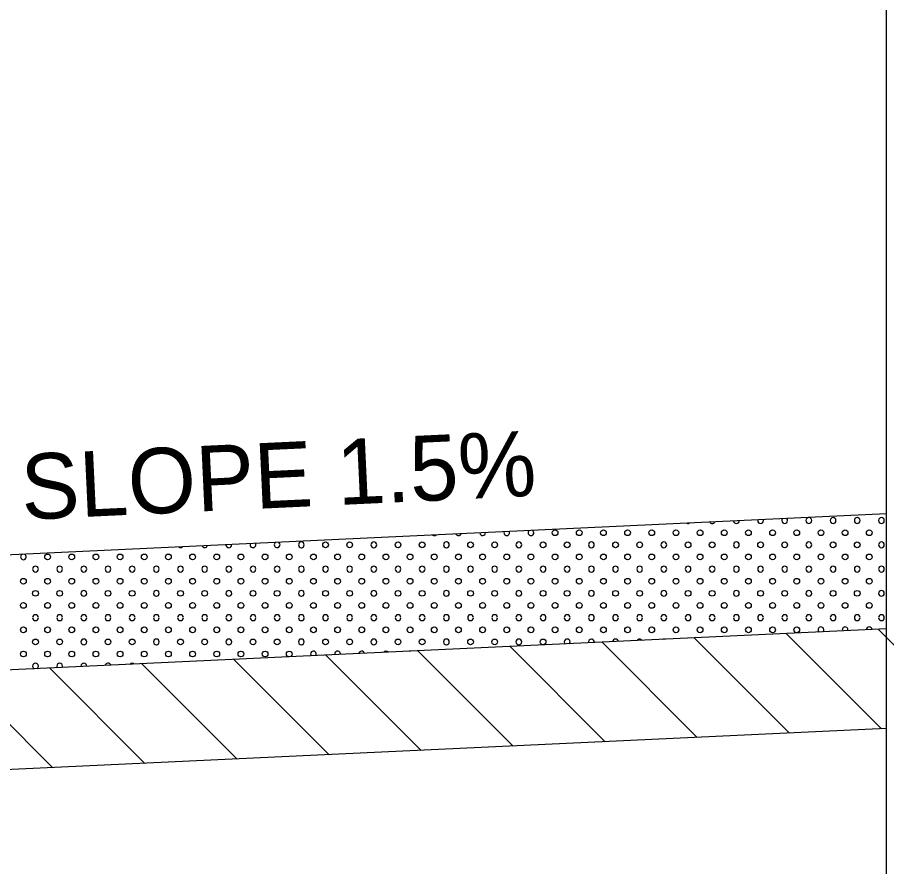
# Model space of a CAD drawing. Extents: x 99661 to 100380, y 100444 to 100925.
# Drawn here: x 99996.48 to 100036.34, y 100714 to 100752.92 of the extents above; entities that cross this region are included whole.
import ezdxf

# ---------------------------------------------------------------- set-up
doc = ezdxf.new("R2010")
doc.units = 0
for name, color, linetype in [('Level 2', 7, 'Continuous'), ('Level 23', 7, 'Continuous'), ('Level 29', 7, 'Continuous'), ('Level 54', 7, 'Continuous'), ('Level 55', 7, 'Continuous')]:
    doc.layers.add(name, color=color, linetype=linetype)

msp = doc.modelspace()

# ---------------------------------------------------------------- linework, layer by layer
at = {"layer": 'Level 2'}
for p, q in [((100036.338, 100675.55), (100036.338, 100787.115)), ((100036.338, 100724.97), (100036.338, 100727.458))]:
    msp.add_line(p, q, dxfattribs=at)
at = {"layer": 'Level 23'}
for centre in [(100021.135, 100729.303), (100022.243, 100729.303), (100023.353, 100729.303), (100024.46, 100729.303), (100025.568, 100729.303), (100026.678, 100729.303), (100027.785, 100729.303), (100028.893, 100729.303), (100030.003, 100729.303), (100031.11, 100729.303), (100032.218, 100729.303), (100033.328, 100729.303), (100034.435, 100729.303), (100035.543, 100729.303), (100010.607, 100728.75), (100011.714, 100728.75), (100013.932, 100728.75), (100015.039, 100728.75), (100017.257, 100728.75), (100018.364, 100728.75), (100020.582, 100728.75), (100021.689, 100728.75), (100023.907, 100728.75), (100025.014, 100728.75), (100027.232, 100728.75), (100028.339, 100728.75), (100030.557, 100728.75), (100031.664, 100728.75), (100033.882, 100728.75), (100034.989, 100728.75), (99997.86, 100728.196), (99998.968, 100728.196), (100000.078, 100728.196), (100001.185, 100728.196), (100002.293, 100728.196), (100003.403, 100728.196), (100004.51, 100728.196), (100005.618, 100728.196), (100006.728, 100728.196), (100007.835, 100728.196), (100008.943, 100728.196), (100010.053, 100728.196), (100011.16, 100728.196), (100012.268, 100728.196), (100013.378, 100728.196), (100014.485, 100728.196), (100015.593, 100728.196), (100016.703, 100728.196), (100017.81, 100728.196), (100018.918, 100728.196), (100020.028, 100728.196), (100021.135, 100728.196), (100022.243, 100728.196), (100023.353, 100728.196), (100024.46, 100728.196), (100025.568, 100728.196), (100026.678, 100728.196), (100027.785, 100728.196), (100028.893, 100728.196), (100030.003, 100728.196), (100031.11, 100728.196), (100032.218, 100728.196), (100033.328, 100728.196), (100034.435, 100728.196), (100035.543, 100728.196), (99996.753, 100727.078), (99997.86, 100727.078), (99998.968, 100727.078), (100000.078, 100727.078), (100001.185, 100727.078), (100002.293, 100727.078), (100003.403, 100727.078), (100004.51, 100727.078), (100005.618, 100727.078), (100006.728, 100727.078), (100007.835, 100727.078), (100008.943, 100727.078), (100010.053, 100727.078), (100011.16, 100727.078), (100012.268, 100727.078), (100013.378, 100727.078), (100014.485, 100727.078), (100015.593, 100727.078), (100016.703, 100727.078), (100017.81, 100727.078), (100018.918, 100727.078), (100020.028, 100727.078), (100021.135, 100727.078), (100022.243, 100727.078), (100023.353, 100727.078), (100024.46, 100727.078), (100025.568, 100727.078), (100026.678, 100727.078), (100027.785, 100727.078), (100028.893, 100727.078), (100030.003, 100727.078), (100031.11, 100727.078), (100032.218, 100727.078), (100033.328, 100727.078), (100034.435, 100727.078), (100035.543, 100727.078), (99997.307, 100726.525), (99998.414, 100726.525), (100000.632, 100726.525), (100001.739, 100726.525), (100003.957, 100726.525), (100005.064, 100726.525), (100007.282, 100726.525), (100008.389, 100726.525), (100010.607, 100726.525), (100011.714, 100726.525), (100013.932, 100726.525), (100015.039, 100726.525), (100017.257, 100726.525), (100018.364, 100726.525), (100020.582, 100726.525), (100021.689, 100726.525), (100023.907, 100726.525), (100025.014, 100726.525), (100027.232, 100726.525), (100028.339, 100726.525), (100030.557, 100726.525), (100031.664, 100726.525), (100033.882, 100726.525), (100034.989, 100726.525), (99996.753, 100725.971), (99997.86, 100725.971), (99998.968, 100725.971), (100000.078, 100725.971), (100001.185, 100725.971), (100002.293, 100725.971), (100003.403, 100725.971), (100004.51, 100725.971), (100005.618, 100725.971), (100006.728, 100725.971), (100007.835, 100725.971), (100008.943, 100725.971), (100010.053, 100725.971), (100011.16, 100725.971), (100012.268, 100725.971), (100013.378, 100725.971), (100014.485, 100725.971), (100015.593, 100725.971), (100016.703, 100725.971), (100017.81, 100725.971), (100018.918, 100725.971), (100020.028, 100725.971), (100021.135, 100725.971), (100022.243, 100725.971), (100023.353, 100725.971), (100024.46, 100725.971), (100025.568, 100725.971), (100026.678, 100725.971), (100027.785, 100725.971), (100028.893, 100725.971), (100030.003, 100725.971), (100031.11, 100725.971), (100032.218, 100725.971), (100033.328, 100725.971), (100034.435, 100725.971), (100035.543, 100725.971), (99996.753, 100724.853), (99997.86, 100724.853), (99998.968, 100724.853), (100000.078, 100724.853), (100001.185, 100724.853), (100002.293, 100724.853), (100003.403, 100724.853), (100004.51, 100724.853), (100005.618, 100724.853), (100006.728, 100724.853), (100007.835, 100724.853), (100008.943, 100724.853), (100010.053, 100724.853), (100011.16, 100724.853), (100012.268, 100724.853), (100013.378, 100724.853), (100014.485, 100724.853), (100015.593, 100724.853), (100016.703, 100724.853), (100017.81, 100724.853), (100018.918, 100724.853), (100020.028, 100724.853), (100021.135, 100724.853), (100022.243, 100724.853), (100023.353, 100724.853), (100024.46, 100724.853), (100025.568, 100724.853), (100026.678, 100724.853), (100027.785, 100724.853), (100028.893, 100724.853), (100030.003, 100724.853), (100031.11, 100724.853), (100032.218, 100724.853), (99997.307, 100724.3), (99998.414, 100724.3), (100000.632, 100724.3), (100001.739, 100724.3), (100003.957, 100724.3), (100005.064, 100724.3), (100007.282, 100724.3), (100008.389, 100724.3), (100010.607, 100724.3), (100011.714, 100724.3), (100013.932, 100724.3), (100015.039, 100724.3), (100017.257, 100724.3), (100018.364, 100724.3), (100020.582, 100724.3), (99996.753, 100723.746), (99997.86, 100723.746), (99998.968, 100723.746), (100000.078, 100723.746), (100001.185, 100723.746), (100002.293, 100723.746), (100003.403, 100723.746), (100004.51, 100723.746), (100005.618, 100723.746), (100006.728, 100723.746), (100007.835, 100723.746), (100008.943, 100723.746)]:
    msp.add_circle(centre, 0.131, dxfattribs=at)
for centre, start, end in [((100032.772, 100729.867), 90, 180), ((100032.774, 100729.867), 0, 89.9419), ((100033.882, 100729.867), 0, 180), ((100034.989, 100729.867), 0, 180), ((100036.097, 100729.867), 90, 180), ((100036.099, 100729.867), 0, 89.9419), ((100027.232, 100729.857), 242.7254, 302.6422), ((100028.339, 100729.857), 210.7529, 334.6147), ((100029.447, 100729.857), 186.9668, 270), ((100029.449, 100729.857), 269.9419, 358.4394), ((100030.557, 100729.867), 168.4007, 180), ((100030.557, 100729.857), 180, 360), ((100030.557, 100729.867), 0, 16.9669), ((100031.664, 100729.867), 142.7004, 180), ((100031.664, 100729.857), 180, 360), ((100031.664, 100729.867), 0, 42.6672), ((100032.772, 100729.857), 180, 270), ((100032.774, 100729.857), 269.9419, 360), ((100033.882, 100729.857), 180, 360), ((100034.989, 100729.857), 180, 360), ((100036.097, 100729.857), 180, 270), ((100036.099, 100729.857), 269.9419, 360), ((100015.593, 100729.303), 236.1578, 309.2097), ((100016.703, 100729.303), 206.7072, 338.6604), ((100017.81, 100729.303), 183.3288, 2.0388), ((100018.918, 100729.303), 160.0622, 25.3053), ((100020.028, 100729.303), 131.3206, 54.047), ((100007.282, 100728.75), 156.0639, 29.3036), ((100008.389, 100728.75), 125.1273, 60.2403), ((100009.497, 100728.75), 90, 270), ((100009.499, 100728.75), 270, 90), ((100012.822, 100728.75), 90, 270), ((100012.824, 100728.75), 270, 90), ((100016.147, 100728.75), 90, 270), ((100016.149, 100728.75), 270, 90), ((100019.472, 100728.75), 90, 270), ((100019.474, 100728.75), 270, 90), ((100022.797, 100728.75), 90, 270), ((100022.799, 100728.75), 270, 90), ((100026.122, 100728.75), 90, 270), ((100026.124, 100728.75), 270, 90), ((100029.447, 100728.75), 90, 270), ((100029.449, 100728.75), 270, 90), ((100032.772, 100728.75), 90, 270), ((100032.774, 100728.75), 270, 90), ((100036.097, 100728.75), 90, 270), ((100036.099, 100728.75), 270, 90), ((100003.957, 100728.75), 230.4289, 314.9387), ((100005.064, 100728.75), 202.8234, 342.5442), ((100006.172, 100728.75), 179.7292, 270), ((100006.174, 100728.75), 270, 5.6742), ((99996.753, 100728.196), 117.5425, 67.825), ((99997.307, 100727.642), 0, 180), ((99997.307, 100727.632), 180, 360), ((99998.414, 100727.642), 0, 180), ((99998.414, 100727.632), 180, 360), ((99999.522, 100727.642), 90, 180), ((99999.522, 100727.632), 180, 270), ((99999.524, 100727.642), 0, 89.9419), ((99999.524, 100727.632), 269.9419, 360), ((100000.632, 100727.642), 0, 180), ((100000.632, 100727.632), 180, 360), ((100001.739, 100727.642), 0, 180), ((100001.739, 100727.632), 180, 360), ((100002.847, 100727.642), 90, 180), ((100002.847, 100727.632), 180, 270), ((100002.849, 100727.642), 0, 89.9419), ((100002.849, 100727.632), 269.9419, 360), ((100003.957, 100727.642), 0, 180), ((100003.957, 100727.632), 180, 360), ((100005.064, 100727.642), 0, 180), ((100005.064, 100727.632), 180, 360), ((100006.172, 100727.642), 90, 180), ((100006.172, 100727.632), 180, 270), ((100006.174, 100727.642), 0, 89.9419), ((100006.174, 100727.632), 269.9419, 360), ((100007.282, 100727.642), 0, 180), ((100007.282, 100727.632), 180, 360), ((100008.389, 100727.642), 0, 180), ((100008.389, 100727.632), 180, 360), ((100009.497, 100727.642), 90, 180), ((100009.497, 100727.632), 180, 270), ((100009.499, 100727.642), 0, 89.9419), ((100009.499, 100727.632), 269.9419, 360), ((100010.607, 100727.642), 0, 180), ((100010.607, 100727.632), 180, 360), ((100011.714, 100727.642), 0, 180), ((100011.714, 100727.632), 180, 360), ((100012.822, 100727.642), 90, 180), ((100012.822, 100727.632), 180, 270), ((100012.824, 100727.642), 0, 89.9419), ((100012.824, 100727.632), 269.9419, 360), ((100013.932, 100727.642), 0, 180), ((100013.932, 100727.632), 180, 360), ((100015.039, 100727.642), 0, 180), ((100015.039, 100727.632), 180, 360), ((100016.147, 100727.642), 90, 180), ((100016.147, 100727.632), 180, 270), ((100016.149, 100727.642), 0, 89.9419), ((100016.149, 100727.632), 269.9419, 360), ((100017.257, 100727.642), 0, 180), ((100017.257, 100727.632), 180, 360), ((100018.364, 100727.642), 0, 180), ((100018.364, 100727.632), 180, 360), ((100019.472, 100727.642), 90, 180), ((100019.472, 100727.632), 180, 270), ((100019.474, 100727.642), 0, 89.9419), ((100019.474, 100727.632), 269.9419, 360), ((100020.582, 100727.642), 0, 180), ((100020.582, 100727.632), 180, 360), ((100021.689, 100727.642), 0, 180), ((100021.689, 100727.632), 180, 360), ((100022.797, 100727.642), 90, 180), ((100022.797, 100727.632), 180, 270), ((100022.799, 100727.642), 0, 89.9419), ((100022.799, 100727.632), 269.9419, 360), ((100023.907, 100727.642), 0, 180), ((100023.907, 100727.632), 180, 360), ((100025.014, 100727.642), 0, 180), ((100025.014, 100727.632), 180, 360), ((100026.122, 100727.642), 90, 180), ((100026.122, 100727.632), 180, 270), ((100026.124, 100727.642), 0, 89.9419), ((100026.124, 100727.632), 269.9419, 360), ((100027.232, 100727.642), 0, 180), ((100027.232, 100727.632), 180, 360), ((100028.339, 100727.642), 0, 180), ((100028.339, 100727.632), 180, 360), ((100029.447, 100727.642), 90, 180), ((100029.447, 100727.632), 180, 270), ((100029.449, 100727.642), 0, 89.9419), ((100029.449, 100727.632), 269.9419, 360), ((100030.557, 100727.642), 0, 180), ((100030.557, 100727.632), 180, 360), ((100031.664, 100727.642), 0, 180), ((100031.664, 100727.632), 180, 360), ((100032.772, 100727.642), 90, 180), ((100032.772, 100727.632), 180, 270), ((100032.774, 100727.642), 0, 89.9419), ((100032.774, 100727.632), 269.9419, 360), ((100033.882, 100727.642), 0, 180), ((100033.882, 100727.632), 180, 360), ((100034.989, 100727.642), 0, 180), ((100034.989, 100727.632), 180, 360), ((100036.097, 100727.642), 90, 180), ((100036.097, 100727.632), 180, 270), ((100036.099, 100727.642), 0, 89.9419), ((100036.099, 100727.632), 269.9419, 360), ((99999.522, 100726.525), 90, 270), ((99999.524, 100726.525), 270, 90), ((100002.847, 100726.525), 90, 270), ((100002.849, 100726.525), 270, 90), ((100006.172, 100726.525), 90, 270), ((100006.174, 100726.525), 270, 90), ((100009.497, 100726.525), 90, 270), ((100009.499, 100726.525), 270, 90), ((100012.822, 100726.525), 90, 270), ((100012.824, 100726.525), 270, 90), ((100016.147, 100726.525), 90, 270), ((100016.149, 100726.525), 270, 90), ((100019.472, 100726.525), 90, 270), ((100019.474, 100726.525), 270, 90), ((100022.797, 100726.525), 90, 270), ((100022.799, 100726.525), 270, 90), ((100026.122, 100726.525), 90, 270), ((100026.124, 100726.525), 270, 90), ((100029.447, 100726.525), 90, 270), ((100029.449, 100726.525), 270, 90), ((100032.772, 100726.525), 90, 270), ((100032.774, 100726.525), 270, 90), ((100036.097, 100726.525), 90, 270), ((100036.099, 100726.525), 270, 90), ((99997.307, 100725.417), 0, 180), ((99997.307, 100725.407), 180, 360), ((99998.414, 100725.417), 0, 180), ((99998.414, 100725.407), 180, 360), ((99999.522, 100725.417), 90, 180), ((99999.522, 100725.407), 180, 270), ((99999.524, 100725.417), 0, 89.9419), ((99999.524, 100725.407), 269.9419, 360), ((100000.632, 100725.417), 0, 180), ((100000.632, 100725.407), 180, 360), ((100001.739, 100725.417), 0, 180), ((100001.739, 100725.407), 180, 360), ((100002.847, 100725.417), 90, 180), ((100002.847, 100725.407), 180, 270), ((100002.849, 100725.417), 0, 89.9419), ((100002.849, 100725.407), 269.9419, 360), ((100003.957, 100725.417), 0, 180), ((100003.957, 100725.407), 180, 360), ((100005.064, 100725.417), 0, 180), ((100005.064, 100725.407), 180, 360), ((100006.172, 100725.417), 90, 180), ((100006.172, 100725.407), 180, 270), ((100006.174, 100725.417), 0, 89.9419), ((100006.174, 100725.407), 269.9419, 360), ((100007.282, 100725.417), 0, 180), ((100007.282, 100725.407), 180, 360), ((100008.389, 100725.417), 0, 180), ((100008.389, 100725.407), 180, 360), ((100009.497, 100725.417), 90, 180), ((100009.497, 100725.407), 180, 270), ((100009.499, 100725.417), 0, 89.9419), ((100009.499, 100725.407), 269.9419, 360), ((100010.607, 100725.417), 0, 180), ((100010.607, 100725.407), 180, 360), ((100011.714, 100725.417), 0, 180), ((100011.714, 100725.407), 180, 360), ((100012.822, 100725.417), 90, 180), ((100012.822, 100725.407), 180, 270), ((100012.824, 100725.417), 0, 89.9419), ((100012.824, 100725.407), 269.9419, 360), ((100013.932, 100725.417), 0, 180), ((100013.932, 100725.407), 180, 360), ((100015.039, 100725.417), 0, 180), ((100015.039, 100725.407), 180, 360), ((100016.147, 100725.417), 90, 180), ((100016.147, 100725.407), 180, 270), ((100016.149, 100725.417), 0, 89.9419), ((100016.149, 100725.407), 269.9419, 360), ((100017.257, 100725.417), 0, 180), ((100017.257, 100725.407), 180, 360), ((100018.364, 100725.417), 0, 180), ((100018.364, 100725.407), 180, 360), ((100019.472, 100725.417), 90, 180), ((100019.472, 100725.407), 180, 270), ((100019.474, 100725.417), 0, 89.9419), ((100019.474, 100725.407), 269.9419, 360), ((100020.582, 100725.417), 0, 180), ((100020.582, 100725.407), 180, 360), ((100021.689, 100725.417), 0, 180), ((100021.689, 100725.407), 180, 360), ((100022.797, 100725.417), 90, 180), ((100022.797, 100725.407), 180, 270), ((100022.799, 100725.417), 0, 89.9419), ((100022.799, 100725.407), 269.9419, 360), ((100023.907, 100725.417), 0, 180), ((100023.907, 100725.407), 180, 360), ((100025.014, 100725.417), 0, 180), ((100025.014, 100725.407), 180, 360), ((100026.122, 100725.417), 90, 180), ((100026.122, 100725.407), 180, 270), ((100026.124, 100725.417), 0, 89.9419), ((100026.124, 100725.407), 269.9419, 360), ((100027.232, 100725.417), 0, 180), ((100027.232, 100725.407), 180, 360), ((100028.339, 100725.417), 0, 180), ((100028.339, 100725.407), 180, 360), ((100029.447, 100725.417), 90, 180), ((100029.447, 100725.407), 180, 270), ((100029.449, 100725.417), 0, 89.9419), ((100029.449, 100725.407), 269.9419, 360), ((100030.557, 100725.417), 0, 180), ((100030.557, 100725.407), 180, 360), ((100031.664, 100725.417), 0, 180), ((100031.664, 100725.407), 180, 360), ((100032.772, 100725.417), 90, 180), ((100032.772, 100725.407), 180, 270), ((100032.774, 100725.417), 0, 89.9419), ((100032.774, 100725.407), 269.9419, 360), ((100033.882, 100725.417), 0, 180), ((100033.882, 100725.407), 180, 360), ((100034.989, 100725.417), 0, 180), ((100034.989, 100725.407), 180, 360), ((100036.097, 100725.417), 90, 180), ((100036.097, 100725.407), 180, 270), ((100036.099, 100725.417), 0, 89.9419), ((100036.099, 100725.407), 269.9419, 360), ((100033.328, 100724.853), 314.2203, 231.1472), ((100034.435, 100724.853), 342.0324, 203.3352), ((100035.543, 100724.853), 5.1608, 180.2067), ((99999.522, 100724.3), 90, 270), ((99999.524, 100724.3), 270, 90), ((100002.847, 100724.3), 90, 270), ((100002.849, 100724.3), 270, 90), ((100006.172, 100724.3), 90, 270), ((100006.174, 100724.3), 270, 90), ((100009.497, 100724.3), 90, 270), ((100009.499, 100724.3), 270, 90), ((100012.822, 100724.3), 90, 270), ((100012.824, 100724.3), 270, 90), ((100016.147, 100724.3), 90, 270), ((100016.149, 100724.3), 270, 90), ((100019.472, 100724.3), 90, 270), ((100019.474, 100724.3), 270, 90), ((100021.689, 100724.3), 319.3906, 225.977), ((100022.797, 100724.3), 90, 199.5345), ((100022.799, 100724.3), 345.8704, 90), ((100023.907, 100724.3), 8.8057, 176.5618), ((100025.014, 100724.3), 32.8491, 152.5184), ((100026.122, 100724.3), 90, 118.7418), ((100026.124, 100724.3), 66.7074, 90), ((100010.053, 100723.746), 324.1991, 221.1685), ((100011.16, 100723.746), 349.5954, 195.7722), ((100012.268, 100723.746), 12.4394, 172.9282), ((100013.378, 100723.746), 37.1502, 148.2173), ((100014.485, 100723.746), 76.791, 108.5766), ((99997.307, 100723.192), 0, 180), ((99998.414, 100723.192), 0, 180), ((99999.522, 100723.192), 90, 180), ((99999.524, 100723.192), 0, 89.9419), ((100000.632, 100723.192), 16.15, 169.2175), ((100001.739, 100723.192), 41.6398, 143.7277), ((99997.307, 100723.182), 180, 244.3538), ((99997.307, 100723.182), 301.0137, 360), ((99998.414, 100723.182), 180, 211.6555), ((99998.414, 100723.182), 333.7121, 360), ((99999.522, 100723.182), 180, 187.7625), ((99999.524, 100723.182), 357.6437, 360)]:
    msp.add_arc(centre, 0.131, start, end, dxfattribs=at)
at = {"layer": 'Level 29'}
for p, q in [((100036.338, 100730.17), (99968.838, 100727.006)), ((100036.338, 100724.896), (99967.052, 100721.649)), ((100036.338, 100720.325), (99967.29, 100717.089))]:
    msp.add_line(p, q, dxfattribs=at)
at = {"layer": 'Level 54'}
for p, q in [((100040.713, 100720.12), (100035.955, 100724.878)), ((100031.878, 100720.116), (100027.512, 100724.483)), ((100036.1, 100720.314), (100031.734, 100724.681)), ((100023.435, 100719.721), (100019.069, 100724.087)), ((100027.657, 100719.919), (100023.29, 100724.285)), ((100014.992, 100719.325), (100010.626, 100723.691)), ((100019.214, 100719.523), (100014.847, 100723.889)), ((100006.549, 100718.929), (100002.183, 100723.295)), ((100010.771, 100719.127), (100006.404, 100723.493)), ((99998.106, 100718.533), (99993.74, 100722.9)), ((100002.327, 100718.731), (99997.961, 100723.097))]:
    msp.add_line(p, q, dxfattribs=at)

# ---------------------------------------------------------------- texts
at = {"layer": 'Level 55'}
msp.add_text('SLOPE 1.5%', height=3, rotation=2.6838, dxfattribs=at).set_placement((99996.709, 100729.894))

doc.saveas('drawing.dxf')
